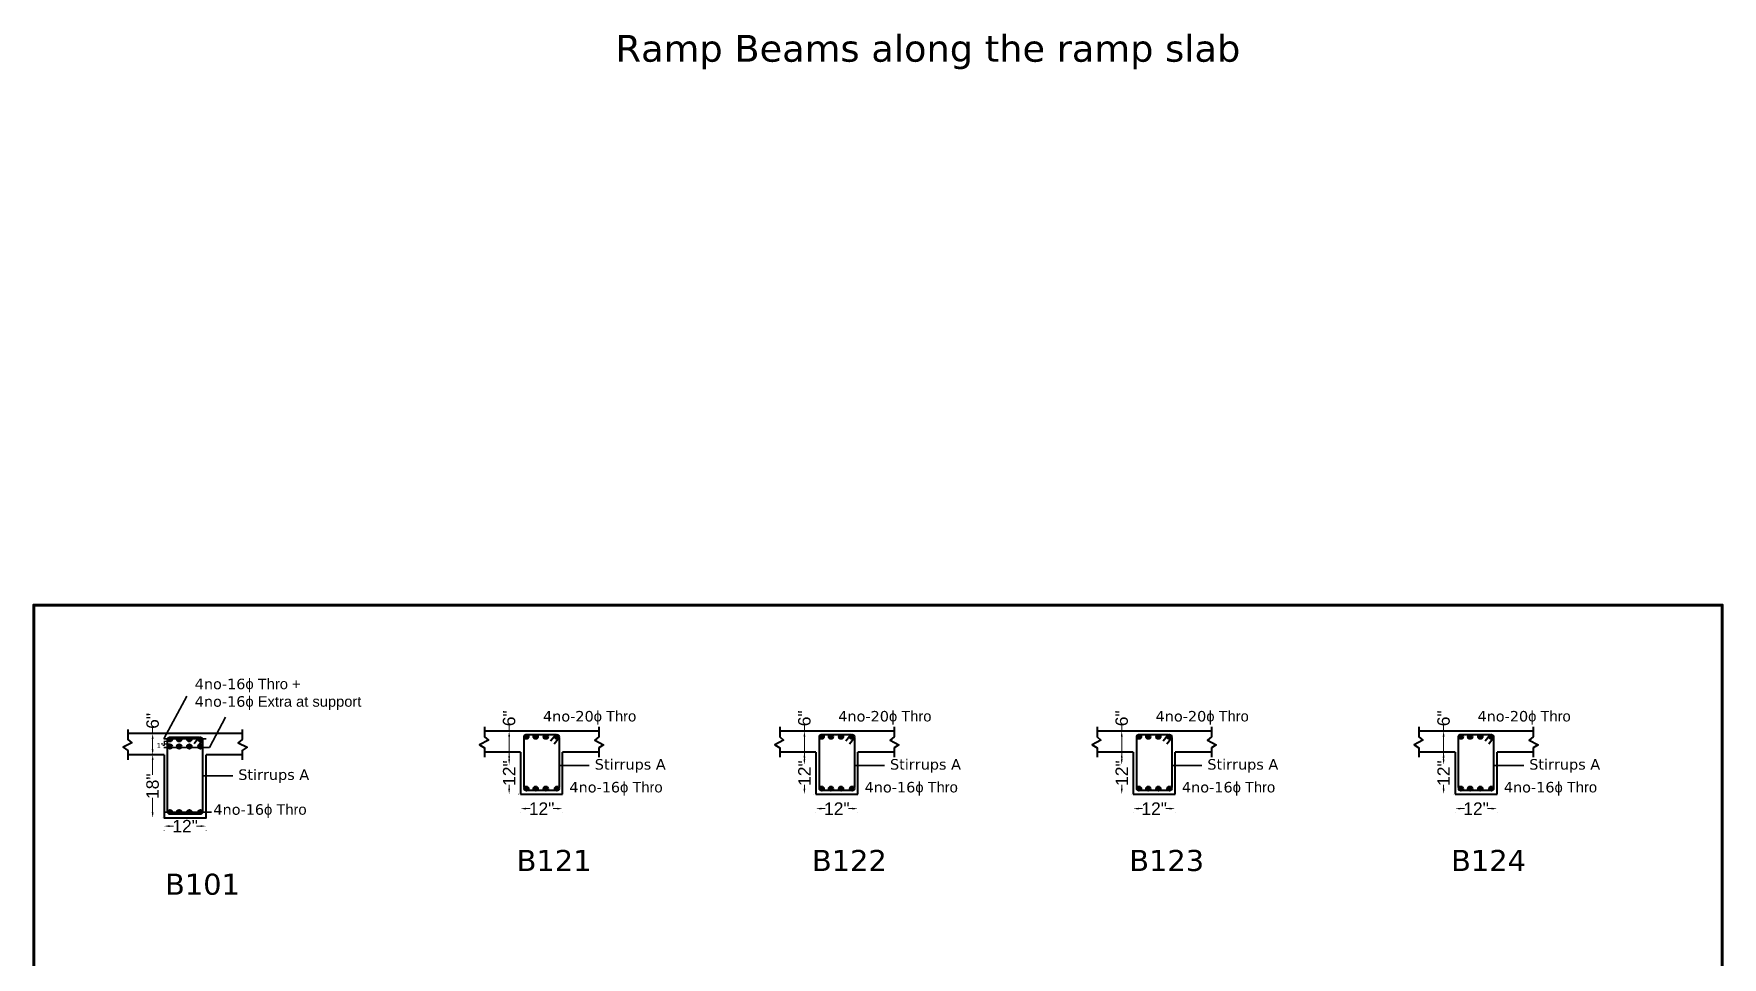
# Model space of a CAD drawing. Header units: feet. Extents: x 15113 to 123217, y -97269 to -8247.
# Drawn here: x 56837 to 57800, y -49340 to -48813 of the extents above; entities that cross this region are included whole.
import ezdxf

# ---------------------------------------------------------------- set-up
doc = ezdxf.new("R2010")
doc.units = ezdxf.units.FT
doc.header["$LTSCALE"] = 50.2
doc.header["$MEASUREMENT"] = 0
doc.header["$PDMODE"] = 3
doc.linetypes.add('DOT', pattern=[0.25, 0, -0.25])
doc.linetypes.add('PHANTOM2', pattern=[1.25, 0.625, -0.125, 0.125, -0.125, 0.125, -0.125])
doc.layers.get('0').update_dxf_attribs({"lineweight": 35})
for name, color, linetype, lineweight in [('drg seal', 250, 'Continuous', 120), ('Str Beam', 10, 'Continuous', 35), ('Str Column', 50, 'Continuous', 35), ('sTR fOOTING', 6, 'Continuous', 35), ('Str LBL', 3, 'Continuous', 35)]:
    doc.layers.add(name, color=color, linetype=linetype, lineweight=lineweight)
doc.layers.add('drg seal txt', color=7, linetype='Continuous')
doc.layers.add('Str grid', color=7, linetype='Continuous', true_color=0x17d337)
doc.styles.add('5.2 INCH', font='arial.ttf', dxfattribs={"height": 5.2})
doc.styles.add('7.1 INCH', font='arial.ttf', dxfattribs={"height": 7.1})
doc.styles.get("Standard").update_dxf_attribs({"font": 'arial.ttf'})
doc.dimstyles.new('2.2 INCH', dxfattribs={"dimscale": 0, "dimtxt": 5.2, "dimasz": 3.1, "dimexe": 0.18, "dimexo": 1.063, "dimgap": 0.09, "dimtad": 0, "dimdec": 0, "dimzin": 0, "dimdsep": 46, "dimlunit": 4, "dimtxsty": '5.2 INCH', "dimcen": 0, "dimclrd": 230, "dimclre": 230, "dimclrt": 164, "dimadec": 0, "dimazin": 0, "dimtfac": 1, "dimtdec": 0, "dimtofl": 0, "dimtmove": 0, "dimatfit": 3, "dimfxl": 0.5, "dimtolj": 1, "dimtzin": 0, "dimlwd": 15, "dimlwe": 15, "dimarcsym": 0})
doc.dimstyles.new('Annotative', dxfattribs={"dimscale": 0, "dimtxt": 3, "dimasz": 0.68, "dimexe": 0.18, "dimexo": 0.0625, "dimgap": 0.09, "dimtad": 0, "dimtih": 1, "dimtoh": 1, "dimdec": 0, "dimzin": 0, "dimdsep": 46, "dimlunit": 3, "dimtxsty": 'Standard', "dimblk": 'ARCHTICK', "dimcen": 0.09, "dimadec": 0, "dimazin": 0, "dimtfac": 1, "dimtdec": 0, "dimtofl": 0, "dimtmove": 0, "dimatfit": 3, "dimfxl": 1, "dimtolj": 1, "dimtzin": 0, "dimarcsym": 0})

# ---------------------------------------------------------------- blocks, each defined once
blk = doc.blocks.new('*D1112')
at = {"layer": 'Defpoints', "color": 0, "linetype": 'Continuous', "transparency": 16777216}
for p in [(57114.43, -49258.43), (57138.43, -49254.89), (57138.43, -49258.43)]:
    blk.add_point(p, dxfattribs=at)
at = {"layer": 'Str Beam', "color": 230, "linetype": 'DOT', "lineweight": 15, "transparency": 16777216}
for p, q in [((57114.43, -49257.37), (57114.43, -49254.71)), ((57138.43, -49257.37), (57138.43, -49254.71))]:
    blk.add_line(p, q, dxfattribs=at)
at = {"layer": 'Str Beam', "color": 230, "lineweight": 15, "transparency": 16777216}
for p, q in [((57117.53, -49254.89), (57119.84, -49254.89)), ((57135.33, -49254.89), (57133.02, -49254.89))]:
    blk.add_line(p, q, dxfattribs=at)
at = {"layer": 'Str Beam', "color": 230, "linetype": 'Continuous', "transparency": 16777216}
for points in [[(57117.53, -49254.38), (57117.53, -49255.41), (57114.43, -49254.89)], [(57135.33, -49254.38), (57135.33, -49255.41), (57138.43, -49254.89)]]:
    blk.add_solid(points, dxfattribs=at)
at = {"layer": 'Str Beam', "color": 164, "linetype": 'Continuous', "lineweight": 40, "transparency": 16777216, "insert": (57126.43, -49254.89), "char_height": 7.1, "attachment_point": 5, "style": '7.1 INCH'}
blk.add_mtext('\\A1;12"', dxfattribs=at)
blk = doc.blocks.new('*D1111')
at = {"layer": 'Defpoints', "color": 0, "linetype": 'Continuous', "transparency": 16777216}
for p in [(57107.9, -49210.62), (57107.9, -49210.62), (57107.9, -49229.83)]:
    blk.add_point(p, dxfattribs=at)
at = {"layer": 'sTR fOOTING', "color": 230, "linetype": 'DOT', "lineweight": 15, "transparency": 16777216}
for p, q in [((57106.84, -49210.62), (57107.72, -49210.62)), ((57106.84, -49229.83), (57107.72, -49229.83))]:
    blk.add_line(p, q, dxfattribs=at)
at = {"layer": 'sTR fOOTING', "color": 230, "lineweight": 15, "transparency": 16777216}
for p, q in [((57107.9, -49210.62), (57107.9, -49207.52)), ((57107.9, -49226.73), (57107.9, -49213.72))]:
    blk.add_line(p, q, dxfattribs=at)
at = {"layer": 'sTR fOOTING', "color": 230, "linetype": 'Continuous', "transparency": 16777216}
for points in [[(57107.39, -49213.72), (57108.42, -49213.72), (57107.9, -49210.62)], [(57107.39, -49226.73), (57108.42, -49226.73), (57107.9, -49229.83)]]:
    blk.add_solid(points, dxfattribs=at)
at = {"layer": 'sTR fOOTING', "color": 164, "linetype": 'Continuous', "lineweight": 40, "transparency": 16777216, "insert": (57107.9, -49203.33), "char_height": 7.1, "attachment_point": 5, "rotation": 90, "style": '7.1 INCH'}
blk.add_mtext('\\A1;6"', dxfattribs=at)
blk = doc.blocks.new('*D1113')
at = {"layer": 'Defpoints', "color": 0, "linetype": 'Continuous', "transparency": 16777216}
for p in [(57107.9, -49222.62), (57114.43, -49222.62), (57114.43, -49246.62)]:
    blk.add_point(p, dxfattribs=at)
at = {"layer": 'sTR fOOTING', "color": 230, "linetype": 'DOT', "lineweight": 15, "transparency": 16777216}
for p, q in [((57113.37, -49222.62), (57107.72, -49222.62)), ((57113.37, -49246.62), (57107.72, -49246.62))]:
    blk.add_line(p, q, dxfattribs=at)
at = {"layer": 'sTR fOOTING', "color": 230, "lineweight": 15, "transparency": 16777216}
for p, q in [((57107.9, -49225.72), (57107.9, -49228.03)), ((57107.9, -49243.52), (57107.9, -49241.22))]:
    blk.add_line(p, q, dxfattribs=at)
at = {"layer": 'sTR fOOTING', "color": 230, "linetype": 'Continuous', "transparency": 16777216}
for points in [[(57107.39, -49225.72), (57108.42, -49225.72), (57107.9, -49222.62)], [(57107.39, -49243.52), (57108.42, -49243.52), (57107.9, -49246.62)]]:
    blk.add_solid(points, dxfattribs=at)
at = {"layer": 'sTR fOOTING', "color": 164, "linetype": 'Continuous', "lineweight": 40, "transparency": 16777216, "insert": (57107.9, -49234.62), "char_height": 7.1, "attachment_point": 5, "rotation": 90, "style": '7.1 INCH'}
blk.add_mtext('\\A1;12"', dxfattribs=at)
blk = doc.blocks.new('*D1115')
at = {"layer": 'Defpoints', "color": 0, "linetype": 'Continuous', "transparency": 16777216}
for p in [(56910.97, -49268.4), (56934.97, -49264.86), (56934.97, -49268.4)]:
    blk.add_point(p, dxfattribs=at)
at = {"layer": 'Str Beam', "color": 230, "linetype": 'DOT', "lineweight": 15, "transparency": 16777216}
for p, q in [((56910.97, -49267.33), (56910.97, -49264.68)), ((56934.97, -49267.33), (56934.97, -49264.68))]:
    blk.add_line(p, q, dxfattribs=at)
at = {"layer": 'Str Beam', "color": 230, "lineweight": 15, "transparency": 16777216}
for p, q in [((56914.07, -49264.86), (56916.37, -49264.86)), ((56931.87, -49264.86), (56929.56, -49264.86))]:
    blk.add_line(p, q, dxfattribs=at)
at = {"layer": 'Str Beam', "color": 230, "linetype": 'Continuous', "transparency": 16777216}
for points in [[(56914.07, -49264.35), (56914.07, -49265.38), (56910.97, -49264.86)], [(56931.87, -49264.35), (56931.87, -49265.38), (56934.97, -49264.86)]]:
    blk.add_solid(points, dxfattribs=at)
at = {"layer": 'Str Beam', "color": 164, "linetype": 'Continuous', "lineweight": 40, "transparency": 16777216, "insert": (56922.97, -49264.86), "char_height": 7.1, "attachment_point": 5, "style": '7.1 INCH'}
blk.add_mtext('\\A1;12"', dxfattribs=at)
blk = doc.blocks.new('*D1116')
at = {"layer": 'Defpoints', "color": 0, "linetype": 'Continuous', "transparency": 16777216}
for p in [(56904.44, -49224.1), (56910.97, -49224.1), (56910.97, -49260.1)]:
    blk.add_point(p, dxfattribs=at)
at = {"layer": 'sTR fOOTING', "color": 230, "linetype": 'DOT', "lineweight": 15, "transparency": 16777216}
for p, q in [((56909.9, -49224.1), (56904.26, -49224.1)), ((56909.9, -49260.1), (56904.26, -49260.1))]:
    blk.add_line(p, q, dxfattribs=at)
at = {"layer": 'sTR fOOTING', "color": 230, "lineweight": 15, "transparency": 16777216}
for p, q in [((56904.44, -49227.2), (56904.44, -49235.51)), ((56904.44, -49257), (56904.44, -49248.69))]:
    blk.add_line(p, q, dxfattribs=at)
at = {"layer": 'sTR fOOTING', "color": 230, "linetype": 'Continuous', "transparency": 16777216}
for points in [[(56903.92, -49227.2), (56904.96, -49227.2), (56904.44, -49224.1)], [(56903.92, -49257), (56904.96, -49257), (56904.44, -49260.1)]]:
    blk.add_solid(points, dxfattribs=at)
at = {"layer": 'sTR fOOTING', "color": 164, "linetype": 'Continuous', "lineweight": 40, "transparency": 16777216, "insert": (56904.44, -49242.1), "char_height": 7.1, "attachment_point": 5, "rotation": 90, "style": '7.1 INCH'}
blk.add_mtext('\\A1;18"', dxfattribs=at)
blk = doc.blocks.new('*D1114')
at = {"layer": 'Defpoints', "color": 0, "linetype": 'Continuous', "transparency": 16777216}
for p in [(56904.44, -49212.1), (56904.44, -49212.1), (56904.44, -49224.1)]:
    blk.add_point(p, dxfattribs=at)
at = {"layer": 'sTR fOOTING', "color": 230, "lineweight": 15, "transparency": 16777216}
for p, q in [((56904.44, -49212.1), (56904.44, -49209)), ((56904.44, -49221), (56904.44, -49215.2))]:
    blk.add_line(p, q, dxfattribs=at)
at = {"layer": 'sTR fOOTING', "color": 230, "linetype": 'DOT', "lineweight": 15, "transparency": 16777216}
for p, q in [((56903.38, -49212.1), (56904.26, -49212.1)), ((56903.38, -49224.1), (56904.26, -49224.1))]:
    blk.add_line(p, q, dxfattribs=at)
at = {"layer": 'sTR fOOTING', "color": 230, "linetype": 'Continuous', "transparency": 16777216}
for points in [[(56903.92, -49215.2), (56904.96, -49215.2), (56904.44, -49212.1)], [(56903.92, -49221), (56904.96, -49221), (56904.44, -49224.1)]]:
    blk.add_solid(points, dxfattribs=at)
at = {"layer": 'sTR fOOTING', "color": 164, "linetype": 'Continuous', "lineweight": 40, "transparency": 16777216, "insert": (56904.44, -49204.81), "char_height": 7.1, "attachment_point": 5, "rotation": 90, "style": '7.1 INCH'}
blk.add_mtext('\\A1;6"', dxfattribs=at)
blk = doc.blocks.new('_ArchTick')
at = {"color": 0, "linetype": 'ByBlock', "const_width": 0.15}
blk.add_lwpolyline([(-0.5, -0.5), (0.5, 0.5)], dxfattribs=at)
blk = doc.blocks.new('*D1117')
at = {"layer": 'Defpoints', "color": 0, "linetype": 'PHANTOM2', "ltscale": 150, "transparency": 16777216}
for p in [(56911.01, -49218.18), (56914.3, -49216.61), (56914.3, -49218.18)]:
    blk.add_point(p, dxfattribs=at)
at = {"layer": 'Str grid', "color": 0, "linetype": 'PHANTOM2', "lineweight": -2, "ltscale": 150, "transparency": 16777216}
for p, q in [((56911.01, -49218.86), (56910.33, -49218.86)), ((56914.23, -49216.61), (56910.83, -49216.61)), ((56914.23, -49218.18), (56910.83, -49218.18)), ((56911.01, -49216.61), (56911.01, -49218.18)), ((56911.01, -49218.18), (56911.01, -49218.86))]:
    blk.add_line(p, q, dxfattribs=at)
at = {"layer": 'Str grid', "color": 0, "linetype": 'PHANTOM2', "lineweight": -2, "ltscale": 150, "transparency": 16777216, "xscale": 0.68, "yscale": 0.68, "zscale": 0.68}
for p, rotation in [((56911.01, -49216.61), 90), ((56911.01, -49218.18), 270)]:
    blk.add_blockref('_ArchTick', p, dxfattribs=dict(at, rotation=rotation))
at = {"layer": 'Str grid', "color": 0, "linetype": 'PHANTOM2', "ltscale": 150, "transparency": 16777216, "insert": (56908.66, -49218.86), "char_height": 3, "attachment_point": 5}
blk.add_mtext('\\A1;1"', dxfattribs=at)
blk = doc.blocks.new('*D1119')
at = {"layer": 'Defpoints', "color": 0, "linetype": 'Continuous', "transparency": 16777216}
for p in [(57282.93, -49258.43), (57306.93, -49254.89), (57306.93, -49258.43)]:
    blk.add_point(p, dxfattribs=at)
at = {"layer": 'Str Beam', "color": 230, "linetype": 'DOT', "lineweight": 15, "transparency": 16777216}
for p, q in [((57282.93, -49257.37), (57282.93, -49254.71)), ((57306.93, -49257.37), (57306.93, -49254.71))]:
    blk.add_line(p, q, dxfattribs=at)
at = {"layer": 'Str Beam', "color": 230, "lineweight": 15, "transparency": 16777216}
for p, q in [((57286.03, -49254.89), (57288.34, -49254.89)), ((57303.83, -49254.89), (57301.52, -49254.89))]:
    blk.add_line(p, q, dxfattribs=at)
at = {"layer": 'Str Beam', "color": 230, "linetype": 'Continuous', "transparency": 16777216}
for points in [[(57286.03, -49254.38), (57286.03, -49255.41), (57282.93, -49254.89)], [(57303.83, -49254.38), (57303.83, -49255.41), (57306.93, -49254.89)]]:
    blk.add_solid(points, dxfattribs=at)
at = {"layer": 'Str Beam', "color": 164, "linetype": 'Continuous', "lineweight": 40, "transparency": 16777216, "insert": (57294.93, -49254.89), "char_height": 7.1, "attachment_point": 5, "style": '7.1 INCH'}
blk.add_mtext('\\A1;12"', dxfattribs=at)
blk = doc.blocks.new('*D1118')
at = {"layer": 'Defpoints', "color": 0, "linetype": 'Continuous', "transparency": 16777216}
for p in [(57276.4, -49210.62), (57276.4, -49210.62), (57276.4, -49229.83)]:
    blk.add_point(p, dxfattribs=at)
at = {"layer": 'sTR fOOTING', "color": 230, "linetype": 'DOT', "lineweight": 15, "transparency": 16777216}
for p, q in [((57275.34, -49210.62), (57276.22, -49210.62)), ((57275.34, -49229.83), (57276.22, -49229.83))]:
    blk.add_line(p, q, dxfattribs=at)
at = {"layer": 'sTR fOOTING', "color": 230, "lineweight": 15, "transparency": 16777216}
for p, q in [((57276.4, -49210.62), (57276.4, -49207.52)), ((57276.4, -49226.73), (57276.4, -49213.72))]:
    blk.add_line(p, q, dxfattribs=at)
at = {"layer": 'sTR fOOTING', "color": 230, "linetype": 'Continuous', "transparency": 16777216}
for points in [[(57275.89, -49213.72), (57276.92, -49213.72), (57276.4, -49210.62)], [(57275.89, -49226.73), (57276.92, -49226.73), (57276.4, -49229.83)]]:
    blk.add_solid(points, dxfattribs=at)
at = {"layer": 'sTR fOOTING', "color": 164, "linetype": 'Continuous', "lineweight": 40, "transparency": 16777216, "insert": (57276.4, -49203.33), "char_height": 7.1, "attachment_point": 5, "rotation": 90, "style": '7.1 INCH'}
blk.add_mtext('\\A1;6"', dxfattribs=at)
blk = doc.blocks.new('*D1120')
at = {"layer": 'Defpoints', "color": 0, "linetype": 'Continuous', "transparency": 16777216}
for p in [(57276.4, -49222.62), (57282.93, -49222.62), (57282.93, -49246.62)]:
    blk.add_point(p, dxfattribs=at)
at = {"layer": 'sTR fOOTING', "color": 230, "linetype": 'DOT', "lineweight": 15, "transparency": 16777216}
for p, q in [((57281.87, -49222.62), (57276.22, -49222.62)), ((57281.87, -49246.62), (57276.22, -49246.62))]:
    blk.add_line(p, q, dxfattribs=at)
at = {"layer": 'sTR fOOTING', "color": 230, "lineweight": 15, "transparency": 16777216}
for p, q in [((57276.4, -49225.72), (57276.4, -49228.03)), ((57276.4, -49243.52), (57276.4, -49241.22))]:
    blk.add_line(p, q, dxfattribs=at)
at = {"layer": 'sTR fOOTING', "color": 230, "linetype": 'Continuous', "transparency": 16777216}
for points in [[(57275.89, -49225.72), (57276.92, -49225.72), (57276.4, -49222.62)], [(57275.89, -49243.52), (57276.92, -49243.52), (57276.4, -49246.62)]]:
    blk.add_solid(points, dxfattribs=at)
at = {"layer": 'sTR fOOTING', "color": 164, "linetype": 'Continuous', "lineweight": 40, "transparency": 16777216, "insert": (57276.4, -49234.62), "char_height": 7.1, "attachment_point": 5, "rotation": 90, "style": '7.1 INCH'}
blk.add_mtext('\\A1;12"', dxfattribs=at)
blk = doc.blocks.new('*D1122')
at = {"layer": 'Defpoints', "color": 0, "linetype": 'Continuous', "transparency": 16777216}
for p in [(57464.03, -49258.43), (57488.03, -49254.89), (57488.03, -49258.43)]:
    blk.add_point(p, dxfattribs=at)
at = {"layer": 'Str Beam', "color": 230, "linetype": 'DOT', "lineweight": 15, "transparency": 16777216}
for p, q in [((57464.03, -49257.37), (57464.03, -49254.71)), ((57488.03, -49257.37), (57488.03, -49254.71))]:
    blk.add_line(p, q, dxfattribs=at)
at = {"layer": 'Str Beam', "color": 230, "lineweight": 15, "transparency": 16777216}
for p, q in [((57467.13, -49254.89), (57469.44, -49254.89)), ((57484.93, -49254.89), (57482.62, -49254.89))]:
    blk.add_line(p, q, dxfattribs=at)
at = {"layer": 'Str Beam', "color": 230, "linetype": 'Continuous', "transparency": 16777216}
for points in [[(57467.13, -49254.38), (57467.13, -49255.41), (57464.03, -49254.89)], [(57484.93, -49254.38), (57484.93, -49255.41), (57488.03, -49254.89)]]:
    blk.add_solid(points, dxfattribs=at)
at = {"layer": 'Str Beam', "color": 164, "linetype": 'Continuous', "lineweight": 40, "transparency": 16777216, "insert": (57476.03, -49254.89), "char_height": 7.1, "attachment_point": 5, "style": '7.1 INCH'}
blk.add_mtext('\\A1;12"', dxfattribs=at)
blk = doc.blocks.new('*D1121')
at = {"layer": 'Defpoints', "color": 0, "linetype": 'Continuous', "transparency": 16777216}
for p in [(57457.5, -49210.62), (57457.5, -49210.62), (57457.5, -49229.83)]:
    blk.add_point(p, dxfattribs=at)
at = {"layer": 'sTR fOOTING', "color": 230, "linetype": 'DOT', "lineweight": 15, "transparency": 16777216}
for p, q in [((57456.44, -49210.62), (57457.32, -49210.62)), ((57456.44, -49229.83), (57457.32, -49229.83))]:
    blk.add_line(p, q, dxfattribs=at)
at = {"layer": 'sTR fOOTING', "color": 230, "lineweight": 15, "transparency": 16777216}
for p, q in [((57457.5, -49210.62), (57457.5, -49207.52)), ((57457.5, -49226.73), (57457.5, -49213.72))]:
    blk.add_line(p, q, dxfattribs=at)
at = {"layer": 'sTR fOOTING', "color": 230, "linetype": 'Continuous', "transparency": 16777216}
for points in [[(57456.99, -49213.72), (57458.02, -49213.72), (57457.5, -49210.62)], [(57456.99, -49226.73), (57458.02, -49226.73), (57457.5, -49229.83)]]:
    blk.add_solid(points, dxfattribs=at)
at = {"layer": 'sTR fOOTING', "color": 164, "linetype": 'Continuous', "lineweight": 40, "transparency": 16777216, "insert": (57457.5, -49203.33), "char_height": 7.1, "attachment_point": 5, "rotation": 90, "style": '7.1 INCH'}
blk.add_mtext('\\A1;6"', dxfattribs=at)
blk = doc.blocks.new('*D1123')
at = {"layer": 'Defpoints', "color": 0, "linetype": 'Continuous', "transparency": 16777216}
for p in [(57457.5, -49222.62), (57464.03, -49222.62), (57464.03, -49246.62)]:
    blk.add_point(p, dxfattribs=at)
at = {"layer": 'sTR fOOTING', "color": 230, "linetype": 'DOT', "lineweight": 15, "transparency": 16777216}
for p, q in [((57462.97, -49222.62), (57457.32, -49222.62)), ((57462.97, -49246.62), (57457.32, -49246.62))]:
    blk.add_line(p, q, dxfattribs=at)
at = {"layer": 'sTR fOOTING', "color": 230, "lineweight": 15, "transparency": 16777216}
for p, q in [((57457.5, -49225.72), (57457.5, -49228.03)), ((57457.5, -49243.52), (57457.5, -49241.22))]:
    blk.add_line(p, q, dxfattribs=at)
at = {"layer": 'sTR fOOTING', "color": 230, "linetype": 'Continuous', "transparency": 16777216}
for points in [[(57456.99, -49225.72), (57458.02, -49225.72), (57457.5, -49222.62)], [(57456.99, -49243.52), (57458.02, -49243.52), (57457.5, -49246.62)]]:
    blk.add_solid(points, dxfattribs=at)
at = {"layer": 'sTR fOOTING', "color": 164, "linetype": 'Continuous', "lineweight": 40, "transparency": 16777216, "insert": (57457.5, -49234.62), "char_height": 7.1, "attachment_point": 5, "rotation": 90, "style": '7.1 INCH'}
blk.add_mtext('\\A1;12"', dxfattribs=at)
blk = doc.blocks.new('*D1125')
at = {"layer": 'Defpoints', "color": 0, "linetype": 'Continuous', "transparency": 16777216}
for p in [(57647.73, -49258.43), (57671.73, -49254.89), (57671.73, -49258.43)]:
    blk.add_point(p, dxfattribs=at)
at = {"layer": 'Str Beam', "color": 230, "linetype": 'DOT', "lineweight": 15, "transparency": 16777216}
for p, q in [((57647.73, -49257.37), (57647.73, -49254.71)), ((57671.73, -49257.37), (57671.73, -49254.71))]:
    blk.add_line(p, q, dxfattribs=at)
at = {"layer": 'Str Beam', "color": 230, "lineweight": 15, "transparency": 16777216}
for p, q in [((57650.83, -49254.89), (57653.14, -49254.89)), ((57668.63, -49254.89), (57666.32, -49254.89))]:
    blk.add_line(p, q, dxfattribs=at)
at = {"layer": 'Str Beam', "color": 230, "linetype": 'Continuous', "transparency": 16777216}
for points in [[(57650.83, -49254.38), (57650.83, -49255.41), (57647.73, -49254.89)], [(57668.63, -49254.38), (57668.63, -49255.41), (57671.73, -49254.89)]]:
    blk.add_solid(points, dxfattribs=at)
at = {"layer": 'Str Beam', "color": 164, "linetype": 'Continuous', "lineweight": 40, "transparency": 16777216, "insert": (57659.73, -49254.89), "char_height": 7.1, "attachment_point": 5, "style": '7.1 INCH'}
blk.add_mtext('\\A1;12"', dxfattribs=at)
blk = doc.blocks.new('*D1124')
at = {"layer": 'Defpoints', "color": 0, "linetype": 'Continuous', "transparency": 16777216}
for p in [(57641.2, -49210.62), (57641.2, -49210.62), (57641.2, -49229.83)]:
    blk.add_point(p, dxfattribs=at)
at = {"layer": 'sTR fOOTING', "color": 230, "linetype": 'DOT', "lineweight": 15, "transparency": 16777216}
for p, q in [((57640.14, -49210.62), (57641.02, -49210.62)), ((57640.14, -49229.83), (57641.02, -49229.83))]:
    blk.add_line(p, q, dxfattribs=at)
at = {"layer": 'sTR fOOTING', "color": 230, "lineweight": 15, "transparency": 16777216}
for p, q in [((57641.2, -49210.62), (57641.2, -49207.52)), ((57641.2, -49226.73), (57641.2, -49213.72))]:
    blk.add_line(p, q, dxfattribs=at)
at = {"layer": 'sTR fOOTING', "color": 230, "linetype": 'Continuous', "transparency": 16777216}
for points in [[(57640.69, -49213.72), (57641.72, -49213.72), (57641.2, -49210.62)], [(57640.69, -49226.73), (57641.72, -49226.73), (57641.2, -49229.83)]]:
    blk.add_solid(points, dxfattribs=at)
at = {"layer": 'sTR fOOTING', "color": 164, "linetype": 'Continuous', "lineweight": 40, "transparency": 16777216, "insert": (57641.2, -49203.33), "char_height": 7.1, "attachment_point": 5, "rotation": 90, "style": '7.1 INCH'}
blk.add_mtext('\\A1;6"', dxfattribs=at)
blk = doc.blocks.new('*D1126')
at = {"layer": 'Defpoints', "color": 0, "linetype": 'Continuous', "transparency": 16777216}
for p in [(57641.2, -49222.62), (57647.73, -49222.62), (57647.73, -49246.62)]:
    blk.add_point(p, dxfattribs=at)
at = {"layer": 'sTR fOOTING', "color": 230, "linetype": 'DOT', "lineweight": 15, "transparency": 16777216}
for p, q in [((57646.67, -49222.62), (57641.02, -49222.62)), ((57646.67, -49246.62), (57641.02, -49246.62))]:
    blk.add_line(p, q, dxfattribs=at)
at = {"layer": 'sTR fOOTING', "color": 230, "lineweight": 15, "transparency": 16777216}
for p, q in [((57641.2, -49225.72), (57641.2, -49228.03)), ((57641.2, -49243.52), (57641.2, -49241.22))]:
    blk.add_line(p, q, dxfattribs=at)
at = {"layer": 'sTR fOOTING', "color": 230, "linetype": 'Continuous', "transparency": 16777216}
for points in [[(57640.69, -49225.72), (57641.72, -49225.72), (57641.2, -49222.62)], [(57640.69, -49243.52), (57641.72, -49243.52), (57641.2, -49246.62)]]:
    blk.add_solid(points, dxfattribs=at)
at = {"layer": 'sTR fOOTING', "color": 164, "linetype": 'Continuous', "lineweight": 40, "transparency": 16777216, "insert": (57641.2, -49234.62), "char_height": 7.1, "attachment_point": 5, "rotation": 90, "style": '7.1 INCH'}
blk.add_mtext('\\A1;12"', dxfattribs=at)

msp = doc.modelspace()

# ---------------------------------------------------------------- hatches: boundary and pattern name
at = {"layer": 'Str Beam', "lineweight": 40}
h = msp.add_hatch(color=256, dxfattribs=at)
h.dxf.hatch_style = 1
h.paths.add_polyline_path([(56913.0376, -49215.35614, 1), (56915.5536, -49215.35614, 1)])
h = msp.add_hatch(color=256, dxfattribs=at)
h.dxf.hatch_style = 1
h.paths.add_polyline_path([(56913.0376, -49219.43607, 1), (56915.5536, -49219.43607, 1)])
h = msp.add_hatch(color=256, dxfattribs=at)
h.dxf.hatch_style = 1
h.paths.add_polyline_path([(56918.32006, -49215.35614, 1), (56920.83606, -49215.35614, 1)])
h = msp.add_hatch(color=256, dxfattribs=at)
h.dxf.hatch_style = 1
h.paths.add_polyline_path([(56918.32006, -49219.43607, 1), (56920.83606, -49219.43607, 1)])
h = msp.add_hatch(color=256, dxfattribs=at)
h.dxf.hatch_style = 1
h.paths.add_polyline_path([(56924.12646, -49215.35614, 1), (56926.64246, -49215.35614, 1)])
h = msp.add_hatch(color=256, dxfattribs=at)
h.dxf.hatch_style = 1
h.paths.add_polyline_path([(56924.12646, -49219.43607, 1), (56926.64246, -49219.43607, 1)])
h = msp.add_hatch(color=256, dxfattribs=at)
h.dxf.hatch_style = 1
h.paths.add_polyline_path([(56930.44002, -49215.35614, 1), (56932.95602, -49215.35614, 1)])
h = msp.add_hatch(color=256, dxfattribs=at)
h.dxf.hatch_style = 1
h.paths.add_polyline_path([(56930.44002, -49219.43607, 1), (56932.95602, -49219.43607, 1)])
h = msp.add_hatch(color=256, dxfattribs=at)
h.dxf.hatch_style = 1
h.paths.add_polyline_path([(57116.49967, -49213.8808, 1), (57119.01567, -49213.8808, 1)])
h = msp.add_hatch(color=256, dxfattribs=at)
h.dxf.hatch_style = 1
h.paths.add_polyline_path([(57121.78213, -49213.8808, 1), (57124.29813, -49213.8808, 1)])
h = msp.add_hatch(color=256, dxfattribs=at)
h.dxf.hatch_style = 1
h.paths.add_polyline_path([(57127.58853, -49213.8808, 1), (57130.10453, -49213.8808, 1)])
h = msp.add_hatch(color=256, dxfattribs=at)
h.dxf.hatch_style = 1
h.paths.add_polyline_path([(57133.90209, -49213.8808, 1), (57136.41809, -49213.8808, 1)])
h = msp.add_hatch(color=256, dxfattribs=at)
h.dxf.hatch_style = 1
h.paths.add_polyline_path([(57284.99967, -49213.8808, 1), (57287.51567, -49213.8808, 1)])
h = msp.add_hatch(color=256, dxfattribs=at)
h.dxf.hatch_style = 1
h.paths.add_polyline_path([(57290.28213, -49213.8808, 1), (57292.79813, -49213.8808, 1)])
h = msp.add_hatch(color=256, dxfattribs=at)
h.dxf.hatch_style = 1
h.paths.add_polyline_path([(57296.08853, -49213.8808, 1), (57298.60453, -49213.8808, 1)])
h = msp.add_hatch(color=256, dxfattribs=at)
h.dxf.hatch_style = 1
h.paths.add_polyline_path([(57302.40209, -49213.8808, 1), (57304.91809, -49213.8808, 1)])
h = msp.add_hatch(color=256, dxfattribs=at)
h.dxf.hatch_style = 1
h.paths.add_polyline_path([(57466.09967, -49213.8808, 1), (57468.61567, -49213.8808, 1)])
h = msp.add_hatch(color=256, dxfattribs=at)
h.dxf.hatch_style = 1
h.paths.add_polyline_path([(57471.38213, -49213.8808, 1), (57473.89813, -49213.8808, 1)])
h = msp.add_hatch(color=256, dxfattribs=at)
h.dxf.hatch_style = 1
h.paths.add_polyline_path([(57477.18853, -49213.8808, 1), (57479.70453, -49213.8808, 1)])
h = msp.add_hatch(color=256, dxfattribs=at)
h.dxf.hatch_style = 1
h.paths.add_polyline_path([(57483.50209, -49213.8808, 1), (57486.01809, -49213.8808, 1)])
h = msp.add_hatch(color=256, dxfattribs=at)
h.dxf.hatch_style = 1
h.paths.add_polyline_path([(57649.79967, -49213.8808, 1), (57652.31567, -49213.8808, 1)])
h = msp.add_hatch(color=256, dxfattribs=at)
h.dxf.hatch_style = 1
h.paths.add_polyline_path([(57655.08213, -49213.8808, 1), (57657.59813, -49213.8808, 1)])
h = msp.add_hatch(color=256, dxfattribs=at)
h.dxf.hatch_style = 1
h.paths.add_polyline_path([(57660.88853, -49213.8808, 1), (57663.40453, -49213.8808, 1)])
h = msp.add_hatch(color=256, dxfattribs=at)
h.dxf.hatch_style = 1
h.paths.add_polyline_path([(57667.20209, -49213.8808, 1), (57669.71809, -49213.8808, 1)])
h = msp.add_hatch(color=256, dxfattribs=at)
h.dxf.hatch_style = 1
h.paths.add_polyline_path([(57116.49967, -49243.43999, -1), (57119.01567, -49243.43999, -1)])
h = msp.add_hatch(color=256, dxfattribs=at)
h.dxf.hatch_style = 1
h.paths.add_polyline_path([(57121.78213, -49243.43999, -1), (57124.29813, -49243.43999, -1)])
h = msp.add_hatch(color=256, dxfattribs=at)
h.dxf.hatch_style = 1
h.paths.add_polyline_path([(57127.58853, -49243.43999, -1), (57130.10453, -49243.43999, -1)])
h = msp.add_hatch(color=256, dxfattribs=at)
h.dxf.hatch_style = 1
h.paths.add_polyline_path([(57133.90209, -49243.43999, -1), (57136.41809, -49243.43999, -1)])
h = msp.add_hatch(color=256, dxfattribs=at)
h.dxf.hatch_style = 1
h.paths.add_polyline_path([(57284.99967, -49243.43999, -1), (57287.51567, -49243.43999, -1)])
h = msp.add_hatch(color=256, dxfattribs=at)
h.dxf.hatch_style = 1
h.paths.add_polyline_path([(57290.28213, -49243.43999, -1), (57292.79813, -49243.43999, -1)])
h = msp.add_hatch(color=256, dxfattribs=at)
h.dxf.hatch_style = 1
h.paths.add_polyline_path([(57296.08853, -49243.43999, -1), (57298.60453, -49243.43999, -1)])
h = msp.add_hatch(color=256, dxfattribs=at)
h.dxf.hatch_style = 1
h.paths.add_polyline_path([(57302.40209, -49243.43999, -1), (57304.91809, -49243.43999, -1)])
h = msp.add_hatch(color=256, dxfattribs=at)
h.dxf.hatch_style = 1
h.paths.add_polyline_path([(57466.09967, -49243.43999, -1), (57468.61567, -49243.43999, -1)])
h = msp.add_hatch(color=256, dxfattribs=at)
h.dxf.hatch_style = 1
h.paths.add_polyline_path([(57471.38213, -49243.43999, -1), (57473.89813, -49243.43999, -1)])
h = msp.add_hatch(color=256, dxfattribs=at)
h.dxf.hatch_style = 1
h.paths.add_polyline_path([(57477.18853, -49243.43999, -1), (57479.70453, -49243.43999, -1)])
h = msp.add_hatch(color=256, dxfattribs=at)
h.dxf.hatch_style = 1
h.paths.add_polyline_path([(57483.50209, -49243.43999, -1), (57486.01809, -49243.43999, -1)])
h = msp.add_hatch(color=256, dxfattribs=at)
h.dxf.hatch_style = 1
h.paths.add_polyline_path([(57649.79967, -49243.43999, -1), (57652.31567, -49243.43999, -1)])
h = msp.add_hatch(color=256, dxfattribs=at)
h.dxf.hatch_style = 1
h.paths.add_polyline_path([(57655.08213, -49243.43999, -1), (57657.59813, -49243.43999, -1)])
h = msp.add_hatch(color=256, dxfattribs=at)
h.dxf.hatch_style = 1
h.paths.add_polyline_path([(57660.88853, -49243.43999, -1), (57663.40453, -49243.43999, -1)])
h = msp.add_hatch(color=256, dxfattribs=at)
h.dxf.hatch_style = 1
h.paths.add_polyline_path([(57667.20209, -49243.43999, -1), (57669.71809, -49243.43999, -1)])
h = msp.add_hatch(color=256, dxfattribs=at)
h.dxf.hatch_style = 1
h.paths.add_polyline_path([(56913.0376, -49256.84386, -1), (56915.5536, -49256.84386, -1)])
h = msp.add_hatch(color=256, dxfattribs=at)
h.dxf.hatch_style = 1
h.paths.add_polyline_path([(56918.32006, -49256.84386, -1), (56920.83606, -49256.84386, -1)])
h = msp.add_hatch(color=256, dxfattribs=at)
h.dxf.hatch_style = 1
h.paths.add_polyline_path([(56924.12646, -49256.84386, -1), (56926.64246, -49256.84386, -1)])
h = msp.add_hatch(color=256, dxfattribs=at)
h.dxf.hatch_style = 1
h.paths.add_polyline_path([(56930.44002, -49256.84386, -1), (56932.95602, -49256.84386, -1)])

# ---------------------------------------------------------------- linework, layer by layer
at = {"layer": 'drg seal', "lineweight": 70}
msp.add_lwpolyline([(57800.20906, -49867.46977), (57800.20906, -49138.7), (56836.6, -49138.7), (56836.6, -49867.46977), (57800.07786, -49867.46977)], dxfattribs=at)
at = {"layer": 'Str Beam', "color": 0, "linetype": 'PHANTOM2', "ltscale": 150}
for p, q in [((56910.83937, -49215.13619), (56924.01994, -49190.67528)), ((56936.98164, -49220.038), (56945.9757, -49202.64234)), ((56935.01391, -49215.13619), (56910.83937, -49215.13619)), ((56910.8709, -49220.038), (56936.98164, -49220.038)), ((57136.43005, -49230.22267), (57153.63655, -49230.22267)), ((57304.93005, -49230.22267), (57322.13655, -49230.22267)), ((57486.03005, -49230.22267), (57503.23655, -49230.22267)), ((57669.73005, -49230.22267), (57686.93655, -49230.22267)), ((56932.96799, -49236.1), (56950.17448, -49236.1)), ((56910.76472, -49256.84386), (56938.08065, -49256.84386))]:
    msp.add_line(p, q, dxfattribs=at)
at = {"layer": 'Str Beam', "lineweight": 40}
for p, q in [((56931.01194, -49214.1574), (56928.08522, -49217.94832)), ((56932.94857, -49215.9212), (56930.19388, -49219.4893)), ((57134.474, -49212.68206), (57131.54729, -49216.47298)), ((57136.41063, -49214.44586), (57133.65595, -49218.01396)), ((57302.974, -49212.68206), (57300.04729, -49216.47298)), ((57304.91063, -49214.44586), (57302.15595, -49218.01396)), ((57484.074, -49212.68206), (57481.14729, -49216.47298)), ((57486.01063, -49214.44586), (57483.25595, -49218.01396)), ((57667.774, -49212.68206), (57664.84729, -49216.47298)), ((57669.71063, -49214.44586), (57666.95595, -49218.01396))]:
    msp.add_line(p, q, dxfattribs=at)
at = {"layer": 'Str Beam', "color": 2, "linetype": 'Continuous', "lineweight": 40}
for points in [[(56890.33793, -49209.68411), (56890.33793, -49215.34566), (56892.60483, -49217.28678), (56887.58499, -49219.87492), (56890.33793, -49221.65431), (56890.33793, -49226.99239)], [(56955.59804, -49209.68411), (56955.59804, -49215.34566), (56953.33115, -49217.28678), (56958.35098, -49219.87492), (56955.59804, -49221.65431), (56955.59804, -49226.99239)], [(57093.8, -49208.20877), (57093.8, -49213.87032), (57096.06689, -49215.81144), (57091.04706, -49218.39958), (57093.8, -49220.17896), (57093.8, -49225.51705)], [(57159.06011, -49210.62466), (57093.8, -49210.62466)], [(57159.06011, -49208.20877), (57159.06011, -49213.87032), (57156.79321, -49215.81144), (57161.81305, -49218.39958), (57159.06011, -49220.17896), (57159.06011, -49225.51705)], [(57262.3, -49208.20877), (57262.3, -49213.87032), (57264.56689, -49215.81144), (57259.54706, -49218.39958), (57262.3, -49220.17896), (57262.3, -49225.51705)], [(57327.56011, -49210.62466), (57262.3, -49210.62466)], [(57327.56011, -49208.20877), (57327.56011, -49213.87032), (57325.29321, -49215.81144), (57330.31305, -49218.39958), (57327.56011, -49220.17896), (57327.56011, -49225.51705)], [(57443.4, -49208.20877), (57443.4, -49213.87032), (57445.66689, -49215.81144), (57440.64706, -49218.39958), (57443.4, -49220.17896), (57443.4, -49225.51705)], [(57508.66011, -49210.62466), (57443.4, -49210.62466)], [(57508.66011, -49208.20877), (57508.66011, -49213.87032), (57506.39321, -49215.81144), (57511.41305, -49218.39958), (57508.66011, -49220.17896), (57508.66011, -49225.51705)], [(57627.1, -49208.20877), (57627.1, -49213.87032), (57629.36689, -49215.81144), (57624.34706, -49218.39958), (57627.1, -49220.17896), (57627.1, -49225.51705)], [(57692.36011, -49210.62466), (57627.1, -49210.62466)], [(57692.36011, -49208.20877), (57692.36011, -49213.87032), (57690.09321, -49215.81144), (57695.11305, -49218.39958), (57692.36011, -49220.17896), (57692.36011, -49225.51705)], [(56955.59804, -49212.1), (56890.33793, -49212.1)], [(56910.96799, -49224.1), (56890.33793, -49224.1)], [(56910.96799, -49224.1), (56910.96799, -49260.09921), (56934.96799, -49260.1), (56934.96799, -49224.1)], [(56955.59804, -49224.1), (56934.96799, -49224.1)], [(57114.43005, -49222.62466), (57093.8, -49222.62466)], [(57114.43005, -49222.62466), (57114.43005, -49246.62466)], [(57138.43005, -49246.62466), (57138.43005, -49222.62466)], [(57159.06011, -49222.62466), (57138.43005, -49222.62466)], [(57282.93005, -49222.62466), (57262.3, -49222.62466)], [(57282.93005, -49222.62466), (57282.93005, -49246.62466)], [(57306.93005, -49246.62466), (57306.93005, -49222.62466)], [(57327.56011, -49222.62466), (57306.93005, -49222.62466)], [(57464.03005, -49222.62466), (57443.4, -49222.62466)], [(57464.03005, -49222.62466), (57464.03005, -49246.62466)], [(57488.03005, -49246.62466), (57488.03005, -49222.62466)], [(57508.66011, -49222.62466), (57488.03005, -49222.62466)], [(57647.73005, -49222.62466), (57627.1, -49222.62466)], [(57647.73005, -49222.62466), (57647.73005, -49246.62466)], [(57671.73005, -49246.62466), (57671.73005, -49222.62466)], [(57692.36011, -49222.62466), (57671.73005, -49222.62466)]]:
    msp.add_lwpolyline(points, dxfattribs=at)
at = {"layer": 'Str Beam', "color": 1, "linetype": 'Continuous', "lineweight": 40}
msp.add_lwpolyline([(56932.96799, -49236.1), (56932.96799, -49256.1, -0.414213562), (56930.96799, -49258.1), (56914.96799, -49258.1, -0.414213562), (56912.96799, -49256.1), (56912.96799, -49236.1), (56912.96799, -49215.1, -0.414213562), (56913.96799, -49214.1), (56930.96799, -49214.1, -0.414213562), (56932.96799, -49216.1)], format="xyb", close=True, dxfattribs=at)
for points in [[(57116.43005, -49239.03662), (57116.43005, -49234.62466), (57116.43005, -49213.62466, -0.414213562), (57117.43005, -49212.62466), (57134.43005, -49212.62466, -0.414213562), (57136.43005, -49214.62466), (57136.43005, -49234.62466), (57136.43005, -49239.87985)], [(57284.93005, -49239.03662), (57284.93005, -49234.62466), (57284.93005, -49213.62466, -0.414213562), (57285.93005, -49212.62466), (57302.93005, -49212.62466, -0.414213562), (57304.93005, -49214.62466), (57304.93005, -49234.62466), (57304.93005, -49239.87985)], [(57466.03005, -49239.03662), (57466.03005, -49234.62466), (57466.03005, -49213.62466, -0.414213562), (57467.03005, -49212.62466), (57484.03005, -49212.62466, -0.414213562), (57486.03005, -49214.62466), (57486.03005, -49234.62466), (57486.03005, -49239.87985)], [(57649.73005, -49239.03662), (57649.73005, -49234.62466), (57649.73005, -49213.62466, -0.414213562), (57650.73005, -49212.62466), (57667.73005, -49212.62466, -0.414213562), (57669.73005, -49214.62466), (57669.73005, -49234.62466), (57669.73005, -49239.87985)], [(57136.43005, -49234.50003), (57136.43005, -49242.62466, -0.414213562), (57134.43005, -49244.62466), (57118.43005, -49244.62466, -0.414213562), (57116.43005, -49242.62466), (57116.43005, -49235.21088)], [(57304.93005, -49234.50003), (57304.93005, -49242.62466, -0.414213562), (57302.93005, -49244.62466), (57286.93005, -49244.62466, -0.414213562), (57284.93005, -49242.62466), (57284.93005, -49235.21088)], [(57486.03005, -49234.50003), (57486.03005, -49242.62466, -0.414213562), (57484.03005, -49244.62466), (57468.03005, -49244.62466, -0.414213562), (57466.03005, -49242.62466), (57466.03005, -49235.21088)], [(57669.73005, -49234.50003), (57669.73005, -49242.62466, -0.414213562), (57667.73005, -49244.62466), (57651.73005, -49244.62466, -0.414213562), (57649.73005, -49242.62466), (57649.73005, -49235.21088)]]:
    msp.add_lwpolyline(points, format="xyb", dxfattribs=at)
at = {"layer": 'Str Beam', "lineweight": 40}
for centre in [(56914.2956, -49215.35614), (56914.2956, -49219.43607), (56919.57806, -49215.35614), (56919.57806, -49219.43607), (56925.38446, -49215.35614), (56925.38446, -49219.43607), (56931.69802, -49215.35614), (56931.69802, -49219.43607), (57117.75767, -49213.8808), (57123.04013, -49213.8808), (57128.84653, -49213.8808), (57135.16009, -49213.8808), (57286.25767, -49213.8808), (57291.54013, -49213.8808), (57297.34653, -49213.8808), (57303.66009, -49213.8808), (57467.35767, -49213.8808), (57472.64013, -49213.8808), (57478.44653, -49213.8808), (57484.76009, -49213.8808), (57651.05767, -49213.8808), (57656.34013, -49213.8808), (57662.14653, -49213.8808), (57668.46009, -49213.8808), (57117.75767, -49243.43999), (57123.04013, -49243.43999), (57128.84653, -49243.43999), (57135.16009, -49243.43999), (57286.25767, -49243.43999), (57291.54013, -49243.43999), (57297.34653, -49243.43999), (57303.66009, -49243.43999), (57467.35767, -49243.43999), (57472.64013, -49243.43999), (57478.44653, -49243.43999), (57484.76009, -49243.43999), (57651.05767, -49243.43999), (57656.34013, -49243.43999), (57662.14653, -49243.43999), (57668.46009, -49243.43999), (56914.2956, -49256.84386), (56919.57806, -49256.84386), (56925.38446, -49256.84386), (56931.69802, -49256.84386)]:
    msp.add_circle(centre, 1.258, dxfattribs=at)
at = {"layer": 'Str Column', "linetype": 'Continuous', "lineweight": 40}
for p, q in [((57114.43005, -49246.62466), (57138.43005, -49246.62466)), ((57282.93005, -49246.62466), (57306.93005, -49246.62466)), ((57464.03005, -49246.62466), (57488.03005, -49246.62466)), ((57647.73005, -49246.62466), (57671.73005, -49246.62466))]:
    msp.add_line(p, q, dxfattribs=at)

# ---------------------------------------------------------------- texts
at = {"layer": 'drg seal txt', "insert": (57168.62113, -48813.30142), "char_height": 15.2852164, "width": 2687.8083334, "attachment_point": 1}
msp.add_mtext('{\\fVerdana|b0|i0|c0|p34;Ramp Beams along the ramp slab}', dxfattribs=at)
at = {"layer": 'drg seal txt', "lineweight": 40, "char_height": 6, "attachment_point": 1}
for s, insert in [('{\\fVerdana|b0|i0|c0|p34;4no-16}ϕ Thro +\\P{\\fVerdana|b0|i0|c0|p34;4no-16}ϕ Extra at support', (56928.46238, -49180.72617)), ('{\\fVerdana|b0|i0|c0|p34;4no-20}ϕ Thro', (57127.22706, -49199.15067)), ('{\\fVerdana|b0|i0|c0|p34;4no-20}ϕ Thro', (57295.72706, -49199.15067)), ('{\\fVerdana|b0|i0|c0|p34;4no-20}ϕ Thro', (57476.82706, -49199.15067)), ('{\\fVerdana|b0|i0|c0|p34;4no-20}ϕ Thro', (57660.52706, -49199.15067)), ('{\\fVerdana|b0|i0|c0|p34;Stirrups A}', (57156.76703, -49226.60295)), ('{\\fVerdana|b0|i0|c0|p34;Stirrups A}', (57325.26703, -49226.60295)), ('{\\fVerdana|b0|i0|c0|p34;Stirrups A}', (57506.36703, -49226.60295)), ('{\\fVerdana|b0|i0|c0|p34;Stirrups A}', (57690.06703, -49226.60295)), ('{\\fVerdana|b0|i0|c0|p34;Stirrups A}', (56953.30496, -49232.48028)), ('{\\fVerdana|b0|i0|c0|p34;\\P4no-16}ϕ Thro', (57142.27381, -49229.648)), ('{\\fVerdana|b0|i0|c0|p34;\\P4no-16}ϕ Thro', (57310.77381, -49229.648)), ('{\\fVerdana|b0|i0|c0|p34;\\P4no-16}ϕ Thro', (57491.87381, -49229.648)), ('{\\fVerdana|b0|i0|c0|p34;\\P4no-16}ϕ Thro', (57675.57381, -49229.648)), ('{\\fVerdana|b0|i0|c0|p34;\\P4no-16}ϕ Thro', (56939.10089, -49242.37527))]:
    msp.add_mtext(s, dxfattribs=dict(at, insert=insert))
at = {"layer": 'Str LBL', "lineweight": 40, "char_height": 12, "width": 56.3552661, "attachment_point": 1}
for s, insert in [('{\\fVerdana|b0|i0|c0|p34;B121}', (57112.18861, -49278.45174)), ('{\\fVerdana|b0|i0|c0|p34;B122}', (57280.68861, -49278.45174)), ('{\\fVerdana|b0|i0|c0|p34;B123}', (57461.78861, -49278.45174)), ('{\\fVerdana|b0|i0|c0|p34;B124}', (57645.48861, -49278.45174)), ('{\\fVerdana|b0|i0|c0|p34;B101}', (56911.52654, -49292.02708))]:
    msp.add_mtext(s, dxfattribs=dict(at, insert=insert))

# ---------------------------------------------------------------- dimensions: what is measured, and where the dimension line sits
at = {"layer": 'Str Beam', "color": 3, "linetype": 'Continuous', "lineweight": 40}
for base, p1, p2, picture, middle in [((57138.43005, -49254.8945), (57114.43005, -49258.42896), (57138.43005, -49258.42896), '*D1112', (57126.43005, -49254.8945)), ((57306.93005, -49254.8945), (57282.93005, -49258.42896), (57306.93005, -49258.42896), '*D1119', (57294.93005, -49254.8945)), ((57488.03005, -49254.8945), (57464.03005, -49258.42896), (57488.03005, -49258.42896), '*D1122', (57476.03005, -49254.8945)), ((57671.73005, -49254.8945), (57647.73005, -49258.42896), (57671.73005, -49258.42896), '*D1125', (57659.73005, -49254.8945)), ((56934.96799, -49264.86227), (56910.96799, -49268.39674), (56934.96799, -49268.39674), '*D1115', (56922.96799, -49264.86227))]:
    dim = msp.add_linear_dim(base=base, p1=p1, p2=p2, text='12"', dimstyle='2.2 INCH', override={"dimscale": 1, "dimtxsty": '7.1 INCH'}, dxfattribs=at)
    dim.commit()
    dim.dimension.update_dxf_attribs({"geometry": picture, "text_midpoint": middle})
at = {"layer": 'sTR fOOTING', "linetype": 'Continuous', "lineweight": 40}
for base, p1, p2, picture, middle in [((56904.44131, -49212.1), (56904.44131, -49224.1), (56904.44131, -49212.1), '*D1114', (56904.44131, -49204.81031)), ((57107.90337, -49210.62466), (57107.90337, -49229.83481), (57107.90337, -49210.62466), '*D1111', (57107.90337, -49203.33497)), ((57276.40337, -49210.62466), (57276.40337, -49229.83481), (57276.40337, -49210.62466), '*D1118', (57276.40337, -49203.33497)), ((57457.50337, -49210.62466), (57457.50337, -49229.83481), (57457.50337, -49210.62466), '*D1121', (57457.50337, -49203.33497)), ((57641.20337, -49210.62466), (57641.20337, -49229.83481), (57641.20337, -49210.62466), '*D1124', (57641.20337, -49203.33497))]:
    dim = msp.add_linear_dim(base=base, p1=p1, p2=p2, angle=90, text='6"', dimstyle='2.2 INCH', override={"dimscale": 1, "dimtxsty": '7.1 INCH'}, dxfattribs=at)
    dim.commit()
    dim.dimension.update_dxf_attribs({"geometry": picture, "text_midpoint": middle, "dimtype": 160})
for base, p1, p2, text, picture, middle in [((56904.44131, -49224.1), (56910.96799, -49260.09921), (56910.96799, -49224.1), '18"', '*D1116', (56904.44131, -49242.09961)), ((57107.90337, -49222.62466), (57114.43005, -49246.62466), (57114.43005, -49222.62466), '12"', '*D1113', (57107.90337, -49234.62466)), ((57276.40337, -49222.62466), (57282.93005, -49246.62466), (57282.93005, -49222.62466), '12"', '*D1120', (57276.40337, -49234.62466)), ((57457.50337, -49222.62466), (57464.03005, -49246.62466), (57464.03005, -49222.62466), '12"', '*D1123', (57457.50337, -49234.62466)), ((57641.20337, -49222.62466), (57647.73005, -49246.62466), (57647.73005, -49222.62466), '12"', '*D1126', (57641.20337, -49234.62466))]:
    dim = msp.add_linear_dim(base=base, p1=p1, p2=p2, angle=90, text=text, dimstyle='2.2 INCH', override={"dimscale": 1, "dimtxsty": '7.1 INCH'}, dxfattribs=at)
    dim.commit()
    dim.dimension.update_dxf_attribs({"geometry": picture, "text_midpoint": middle})
at = {"layer": 'Str grid', "color": 0, "linetype": 'PHANTOM2', "ltscale": 150}
dim = msp.add_linear_dim(base=(56911.01167, -49218.17807), p1=(56914.2956, -49216.61414), p2=(56914.2956, -49218.17807), angle=90, text='1"', dimstyle='Annotative', dxfattribs=at)
dim.commit()
dim.dimension.update_dxf_attribs({"geometry": '*D1117', "text_midpoint": (56908.65879, -49218.85807), "dimtype": 160})

doc.saveas('drawing.dxf')
